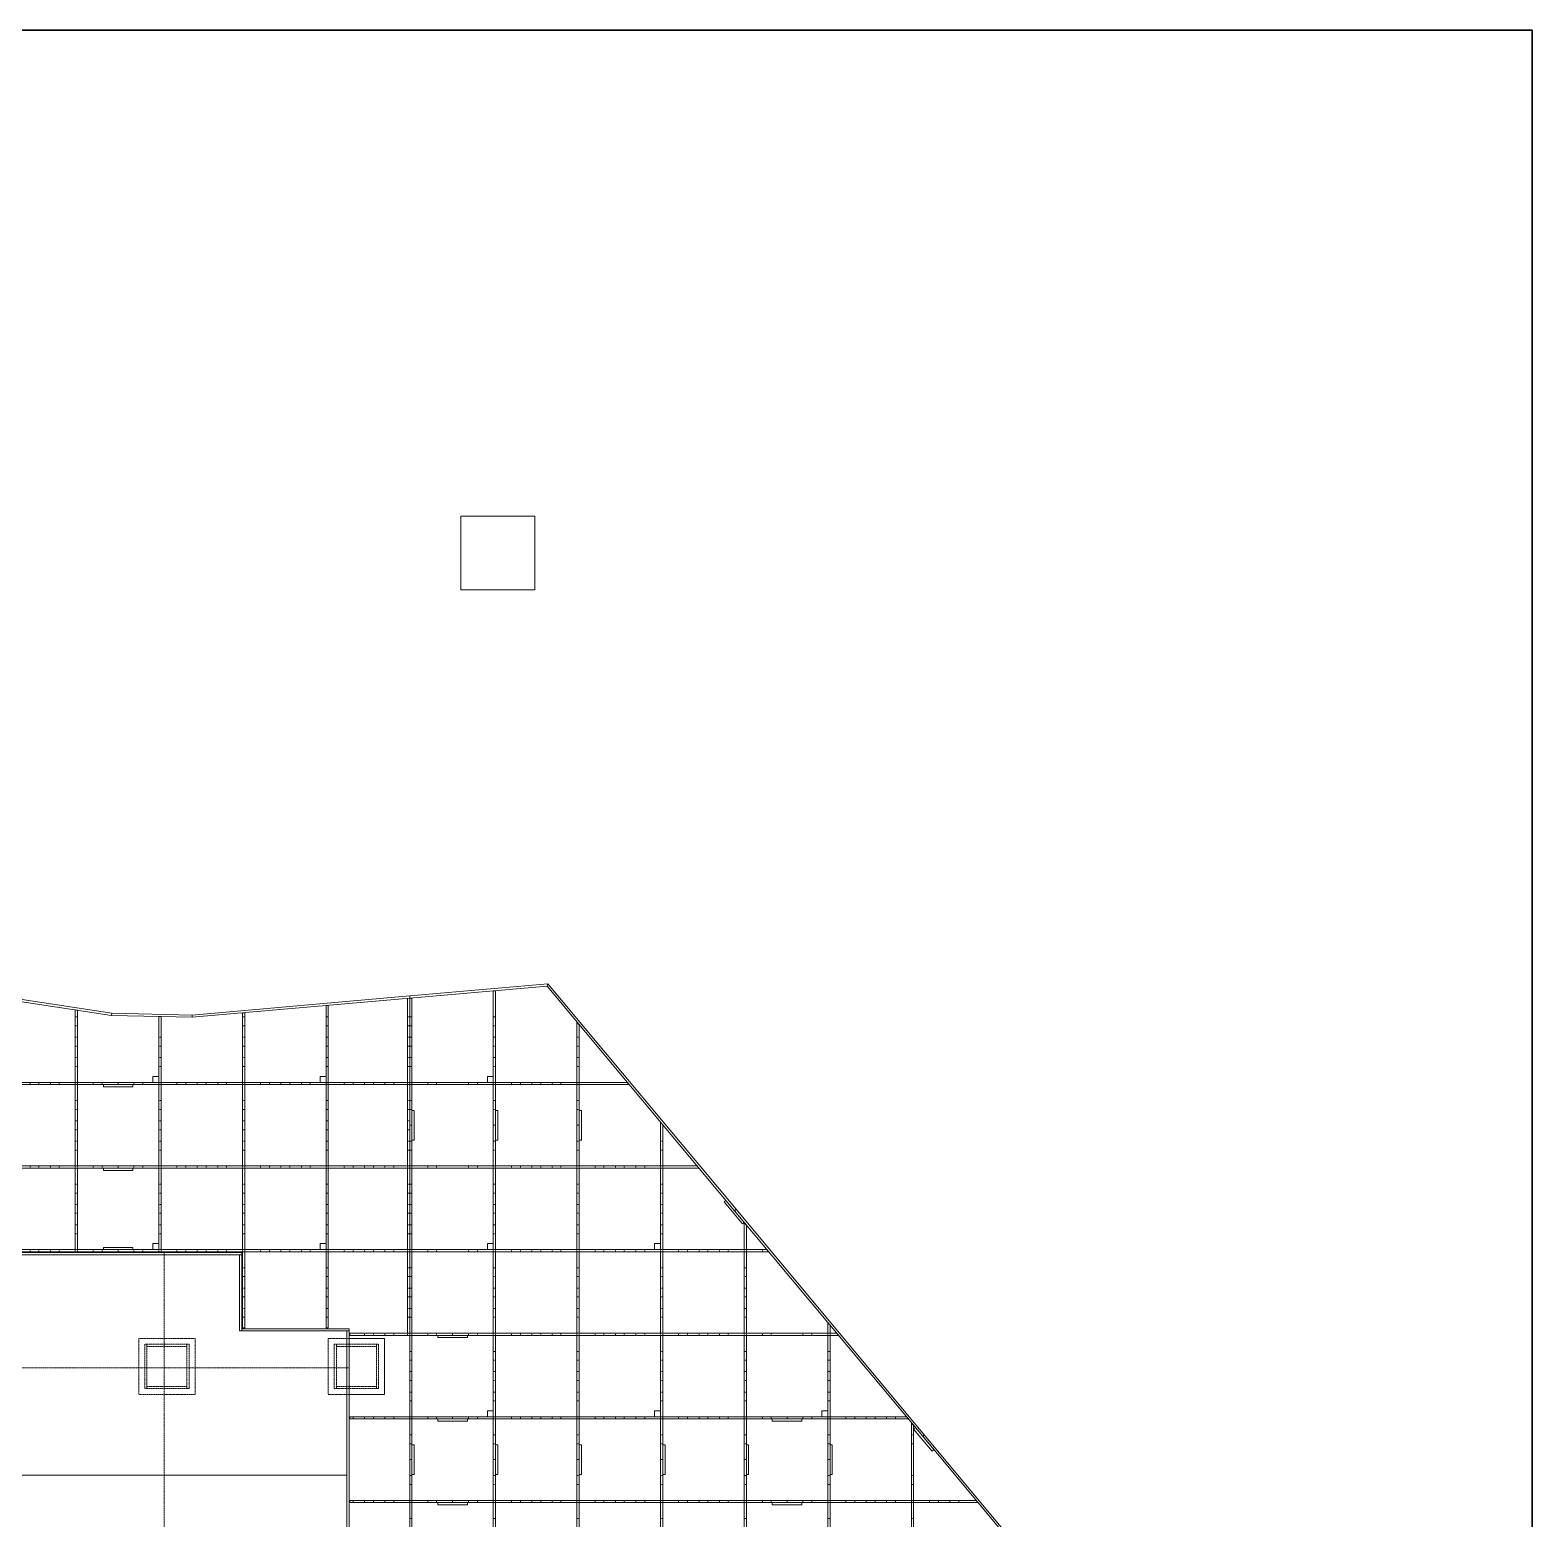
# Model space of a CAD drawing. Header units: millimetres. Extents: x -20225 to 19535, y -17853 to 10707.
# Drawn here: x 9387 to 19535, y 644 to 10707 of the extents above; entities that cross this region are included whole.
import ezdxf

# ---------------------------------------------------------------- set-up
doc = ezdxf.new("R2010")
doc.units = ezdxf.units.MM
doc.linetypes.add('HIDDEN', pattern=[1.905, 1.27, -0.635])

msp = doc.modelspace()

# ---------------------------------------------------------------- linework, layer by layer
at = {"linetype": 'Continuous', "lineweight": 30}
for p, q in [((-20225, 10707), (19535, 10707)), ((19535, 10707), (19535, -17853))]:
    msp.add_line(p, q, dxfattribs=at)
at = {"linetype": 'Continuous', "lineweight": 15}
for p, q in [((12798, 7421), (12298, 7421)), ((12298, 7421), (12298, 6924)), ((12798, 6924), (12798, 7421)), ((12298, 6924), (12798, 6924)), ((9938, 4047), (7577, 4407)), ((9940, 4062), (7586, 4421)), ((11952, 4179), (10482, 4050)), ((11952, 4164), (10482, 4035)), ((11952, 4164), (11937, 4162)), ((11937, 4162), (11937, 3595)), ((12886, 4261), (11952, 4179)), ((12880, 4245), (11952, 4164)), ((11952, 4164), (11952, 4179)), ((11967, 4165), (11952, 4164)), ((11952, 4164), (11952, 3595)), ((11967, 3595), (11967, 4165)), ((12532, 4214), (12517, 4213)), ((12517, 4213), (12517, 3595)), ((12532, 3595), (12532, 4214)), ((12886, 4261), (12880, 4245)), ((14146, 2727), (12880, 4245)), ((14158, 2737), (12886, 4261)), ((9707, 4082), (9692, 4085)), ((9692, 4085), (9692, 3595)), ((9707, 3595), (9707, 4082)), ((9940, 4062), (9938, 4047)), ((10482, 4050), (9940, 4062)), ((10837, 4066), (10822, 4064)), ((10822, 4064), (10822, 3595)), ((10837, 3595), (10837, 4066)), ((11402, 4115), (11387, 4114)), ((11387, 4114), (11387, 3595)), ((11402, 3595), (11402, 4115)), ((10482, 4035), (9938, 4047)), ((10272, 4039), (10257, 4040)), ((10257, 4040), (10257, 3595)), ((10272, 3595), (10272, 4039)), ((10482, 4035), (10482, 4050)), ((13097, 3984), (13082, 4002)), ((13082, 4002), (13082, 3595)), ((13097, 3595), (13097, 3984)), ((9982, 3595), (7722, 3595)), ((7722, 3580), (9982, 3580)), ((9692, 3595), (9707, 3595)), ((9692, 3580), (9692, 3030)), ((9707, 3580), (9692, 3580)), ((9707, 3030), (9707, 3580)), ((9882, 3580), (9882, 3565)), ((10082, 3580), (9882, 3580)), ((9882, 3565), (10082, 3565)), ((9982, 3595), (9982, 3580)), ((11952, 3595), (9982, 3595)), ((9982, 3580), (11952, 3580)), ((10082, 3565), (10082, 3580)), ((10257, 3635), (10217, 3635)), ((10217, 3635), (10217, 3595)), ((10217, 3595), (10257, 3595)), ((10257, 3595), (10257, 3635)), ((10257, 3595), (10272, 3595)), ((10272, 3580), (10257, 3580)), ((10257, 3580), (10257, 3030)), ((10272, 3030), (10272, 3580)), ((10837, 3595), (10822, 3595)), ((10822, 3580), (10837, 3580)), ((10822, 3580), (10822, 3030)), ((10837, 3030), (10837, 3580)), ((11387, 3635), (11347, 3635)), ((11347, 3635), (11347, 3595)), ((11347, 3595), (11387, 3595)), ((11387, 3595), (11387, 3635)), ((11402, 3595), (11387, 3595)), ((11387, 3580), (11387, 3030)), ((11387, 3580), (11402, 3580)), ((11402, 3030), (11402, 3580)), ((11952, 3595), (11937, 3595)), ((11937, 3580), (11937, 3030)), ((11937, 3580), (11952, 3580)), ((11967, 3595), (11952, 3595)), ((13422, 3595), (11952, 3595)), ((11952, 3580), (11952, 3595)), ((11952, 3580), (11952, 3305)), ((11952, 3580), (11967, 3580)), ((11952, 3580), (13435, 3580)), ((11952, 3030), (11952, 3580)), ((11967, 3305), (11967, 3580)), ((12477, 3635), (12477, 3595)), ((12517, 3635), (12477, 3635)), ((12477, 3595), (12517, 3595)), ((12517, 3595), (12517, 3635)), ((12517, 3595), (12532, 3595)), ((12517, 3580), (12517, 3305)), ((12532, 3580), (12517, 3580)), ((12532, 3305), (12532, 3580)), ((13097, 3595), (13082, 3595)), ((13082, 3580), (13097, 3580)), ((13082, 3580), (13082, 3305)), ((13097, 3305), (13097, 3580)), ((13435, 3580), (13422, 3595)), ((11967, 3405), (11982, 3405)), ((11967, 3205), (11967, 3405)), ((11982, 3405), (11982, 3205)), ((12532, 3205), (12532, 3405)), ((12532, 3405), (12547, 3405)), ((12547, 3405), (12547, 3205)), ((13097, 3205), (13097, 3405)), ((13097, 3405), (13112, 3405)), ((13112, 3405), (13112, 3205)), ((11967, 3305), (11952, 3305)), ((11952, 3305), (11952, 3030)), ((11967, 3030), (11967, 3305)), ((12532, 3305), (12517, 3305)), ((12517, 3305), (12517, 3030)), ((12532, 3030), (12532, 3305)), ((13082, 3305), (13082, 3030)), ((13082, 3305), (13097, 3305)), ((13097, 3030), (13097, 3305)), ((13647, 3325), (13647, 3030)), ((13662, 3307), (13647, 3325)), ((13662, 3030), (13662, 3307)), ((11982, 3205), (11967, 3205)), ((12547, 3205), (12532, 3205)), ((13112, 3205), (13097, 3205)), ((9982, 3030), (7722, 3030)), ((7722, 3015), (9982, 3015)), ((9692, 3030), (9707, 3030)), ((9692, 3015), (9692, 2465)), ((9707, 3015), (9692, 3015)), ((9707, 2465), (9707, 3015)), ((10082, 3015), (9882, 3015)), ((9882, 3015), (9882, 3000)), ((9882, 3000), (10082, 3000)), ((9982, 3030), (9982, 3015)), ((11952, 3030), (9982, 3030)), ((9982, 3015), (11952, 3015)), ((10082, 3000), (10082, 3015)), ((10257, 3030), (10272, 3030)), ((10272, 3015), (10257, 3015)), ((10257, 3015), (10257, 2465)), ((10272, 2465), (10272, 3015)), ((10837, 3030), (10822, 3030)), ((10822, 3015), (10822, 2465)), ((10822, 3015), (10837, 3015)), ((10837, 2465), (10837, 3015)), ((11402, 3030), (11387, 3030)), ((11387, 3015), (11387, 2465)), ((11387, 3015), (11402, 3015)), ((11402, 2465), (11402, 3015)), ((11952, 3030), (11937, 3030)), ((11937, 3015), (11937, 2465)), ((11937, 3015), (11952, 3015)), ((11967, 3030), (11952, 3030)), ((13894, 3030), (11952, 3030)), ((11952, 3015), (11952, 3030)), ((11952, 3015), (11952, 2465)), ((11952, 3015), (11967, 3015)), ((11952, 3015), (13906, 3015)), ((11967, 2465), (11967, 3015)), ((12517, 3030), (12532, 3030)), ((12517, 3015), (12517, 2465)), ((12532, 3015), (12517, 3015)), ((12532, 2465), (12532, 3015)), ((13097, 3030), (13082, 3030)), ((13082, 3015), (13082, 2465)), ((13082, 3015), (13097, 3015)), ((13097, 2465), (13097, 3015)), ((13662, 3030), (13647, 3030)), ((13647, 3015), (13647, 2465)), ((13647, 3015), (13662, 3015)), ((13662, 2465), (13662, 3015)), ((13906, 3015), (13894, 3030)), ((14088, 2797), (14076, 2787)), ((14076, 2787), (14200, 2638)), ((14212, 2648), (14088, 2797)), ((14158, 2737), (14146, 2727)), ((15418, 1203), (14146, 2727)), ((15429, 1213), (14158, 2737)), ((14200, 2638), (14212, 2648)), ((14212, 2648), (14212, 2465)), ((14227, 2630), (14212, 2648)), ((14227, 2465), (14227, 2630)), ((9982, 2465), (7782, 2465)), ((7782, 2450), (9982, 2450)), ((10817, 2445), (9289, 2445)), ((9707, 2465), (9692, 2465)), ((10082, 2480), (9882, 2480)), ((9882, 2480), (9882, 2465)), ((9882, 2465), (10082, 2465)), ((9982, 2465), (9982, 2450)), ((11952, 2465), (9982, 2465)), ((9982, 2450), (11952, 2450)), ((10082, 2465), (10082, 2480)), ((10217, 2505), (10217, 2465)), ((10257, 2505), (10217, 2505)), ((10217, 2465), (10257, 2465)), ((10257, 2465), (10257, 2505)), ((10272, 2465), (10257, 2465)), ((10817, 2430), (10817, 2445)), ((10837, 2465), (10822, 2465)), ((10822, 2450), (10837, 2450)), ((10822, 2450), (10822, 1935)), ((10837, 1935), (10837, 2450)), ((11387, 2505), (11347, 2505)), ((11347, 2505), (11347, 2465)), ((11347, 2465), (11387, 2465)), ((11387, 2465), (11387, 2505)), ((11402, 2465), (11387, 2465)), ((11387, 2450), (11402, 2450)), ((11387, 2450), (11387, 1935)), ((11402, 1935), (11402, 2450)), ((11952, 2465), (11937, 2465)), ((11937, 2450), (11952, 2450)), ((11937, 2450), (11937, 1900)), ((11967, 2465), (11952, 2465)), ((14365, 2465), (11952, 2465)), ((11952, 2450), (11952, 2465)), ((11952, 2450), (11967, 2450)), ((11952, 2450), (11952, 1900)), ((11952, 2450), (14377, 2450)), ((11967, 1900), (11967, 2450)), ((12477, 2505), (12477, 2465)), ((12517, 2505), (12477, 2505)), ((12477, 2465), (12517, 2465)), ((12517, 2465), (12517, 2505)), ((12517, 2465), (12532, 2465)), ((12532, 2450), (12517, 2450)), ((12517, 2450), (12517, 1900)), ((12532, 1900), (12532, 2450)), ((13097, 2465), (13082, 2465)), ((13082, 2450), (13082, 1900)), ((13082, 2450), (13097, 2450)), ((13097, 1900), (13097, 2450)), ((13607, 2505), (13607, 2465)), ((13647, 2505), (13607, 2505)), ((13607, 2465), (13647, 2465)), ((13647, 2465), (13647, 2505)), ((13662, 2465), (13647, 2465)), ((13647, 2450), (13647, 1900)), ((13647, 2450), (13662, 2450)), ((13662, 1900), (13662, 2450)), ((14227, 2465), (14212, 2465)), ((14212, 2450), (14212, 1900)), ((14212, 2450), (14227, 2450)), ((14227, 1900), (14227, 2450)), ((14377, 2450), (14365, 2465)), ((9289, 2430), (10817, 2430)), ((10817, 2430), (10802, 2430)), ((10802, 2430), (10802, 1915)), ((10817, 1915), (10817, 2430)), ((11542, 1930), (10817, 1930)), ((10817, 1930), (10817, 1915)), ((10822, 1935), (10837, 1935)), ((11387, 1935), (11402, 1935)), ((11542, 1915), (11542, 1930)), ((14777, 1971), (14777, 1900)), ((14792, 1953), (14777, 1971)), ((14792, 1900), (14792, 1953)), ((10802, 1915), (10817, 1915)), ((10817, 1915), (11542, 1915)), ((11542, 1915), (11527, 1915)), ((11527, 1915), (11527, 130)), ((11542, 130), (11542, 1915)), ((11542, 1865), (11782, 1865)), ((11547, 1885), (11547, 1900)), ((12242, 1900), (11547, 1900)), ((11547, 1885), (12242, 1885)), ((11782, 1865), (11782, 1485)), ((11952, 1900), (11937, 1900)), ((11967, 1900), (11952, 1900)), ((11952, 1885), (11952, 1335)), ((11952, 1885), (11967, 1885)), ((11967, 1335), (11967, 1885)), ((12142, 1885), (12142, 1870)), ((12342, 1885), (12142, 1885)), ((12142, 1870), (12342, 1870)), ((12242, 1900), (12242, 1885)), ((14836, 1900), (12242, 1900)), ((12242, 1885), (14849, 1885)), ((12342, 1870), (12342, 1885)), ((12517, 1900), (12532, 1900)), ((12517, 1885), (12517, 1335)), ((12532, 1885), (12517, 1885)), ((12532, 1335), (12532, 1885)), ((13097, 1900), (13082, 1900)), ((13082, 1885), (13082, 1335)), ((13082, 1885), (13097, 1885)), ((13097, 1335), (13097, 1885)), ((13662, 1900), (13647, 1900)), ((13647, 1885), (13647, 1335)), ((13647, 1885), (13662, 1885)), ((13662, 1335), (13662, 1885)), ((14227, 1900), (14212, 1900)), ((14212, 1885), (14212, 1335)), ((14212, 1885), (14227, 1885)), ((14227, 1335), (14227, 1885)), ((14792, 1900), (14777, 1900)), ((14777, 1885), (14777, 1335)), ((14777, 1885), (14792, 1885)), ((14792, 1335), (14792, 1885)), ((14849, 1885), (14836, 1900)), ((11782, 1485), (11542, 1485)), ((11547, 1320), (11547, 1335)), ((12242, 1335), (11547, 1335)), ((11547, 1320), (12242, 1320)), ((11967, 1335), (11952, 1335)), ((11952, 1320), (11952, 1045)), ((11952, 1320), (11967, 1320)), ((11967, 1045), (11967, 1320)), ((12142, 1320), (12142, 1305)), ((12342, 1320), (12142, 1320)), ((12242, 1335), (12242, 1320)), ((14502, 1335), (12242, 1335)), ((12242, 1320), (14502, 1320)), ((12342, 1305), (12342, 1320)), ((12477, 1375), (12477, 1335)), ((12517, 1375), (12477, 1375)), ((12477, 1335), (12517, 1335)), ((12517, 1335), (12517, 1375)), ((12517, 1335), (12532, 1335)), ((12532, 1320), (12517, 1320)), ((12517, 1320), (12517, 1045)), ((12532, 1045), (12532, 1320)), ((13097, 1335), (13082, 1335)), ((13082, 1320), (13082, 1045)), ((13082, 1320), (13097, 1320)), ((13097, 1045), (13097, 1320)), ((13647, 1375), (13607, 1375)), ((13607, 1375), (13607, 1335)), ((13607, 1335), (13647, 1335)), ((13647, 1335), (13647, 1375)), ((13662, 1335), (13647, 1335)), ((13647, 1320), (13647, 1045)), ((13647, 1320), (13662, 1320)), ((13662, 1045), (13662, 1320)), ((14227, 1335), (14212, 1335)), ((14212, 1320), (14212, 1045)), ((14212, 1320), (14227, 1320)), ((14227, 1045), (14227, 1320)), ((14402, 1320), (14402, 1305)), ((14602, 1320), (14402, 1320)), ((14502, 1335), (14502, 1320)), ((15308, 1335), (14502, 1335)), ((14502, 1320), (15320, 1320)), ((14602, 1305), (14602, 1320)), ((14777, 1375), (14737, 1375)), ((14737, 1375), (14737, 1335)), ((14737, 1335), (14777, 1335)), ((14777, 1335), (14777, 1375)), ((14792, 1335), (14777, 1335)), ((14777, 1320), (14777, 1045)), ((14777, 1320), (14792, 1320)), ((14792, 1045), (14792, 1320)), ((15320, 1320), (15308, 1335)), ((12142, 1305), (12342, 1305)), ((14402, 1305), (14602, 1305)), ((15342, 1293), (15342, 770)), ((15357, 1276), (15342, 1293)), ((15357, 770), (15357, 1276)), ((15369, 1262), (15357, 1252)), ((15357, 1252), (15481, 1103)), ((15493, 1113), (15369, 1262)), ((11967, 1145), (11982, 1145)), ((11967, 945), (11967, 1145)), ((11982, 1145), (11982, 945)), ((12532, 1145), (12547, 1145)), ((12532, 945), (12532, 1145)), ((12547, 1145), (12547, 945)), ((13097, 945), (13097, 1145)), ((13097, 1145), (13112, 1145)), ((13112, 1145), (13112, 945)), ((13662, 945), (13662, 1145)), ((13662, 1145), (13677, 1145)), ((13677, 1145), (13677, 945)), ((14227, 945), (14227, 1145)), ((14227, 1145), (14242, 1145)), ((14242, 1145), (14242, 945)), ((14792, 945), (14792, 1145)), ((14792, 1145), (14807, 1145)), ((14807, 1145), (14807, 945)), ((15429, 1213), (15418, 1203)), ((16686, -317), (15418, 1203)), ((16701, -311), (15429, 1213)), ((11967, 1045), (11952, 1045)), ((11952, 1045), (11952, 770)), ((11967, 770), (11967, 1045)), ((12532, 1045), (12517, 1045)), ((12517, 1045), (12517, 770)), ((12532, 770), (12532, 1045)), ((13082, 1045), (13097, 1045)), ((13082, 1045), (13082, 770)), ((13097, 770), (13097, 1045)), ((13647, 1045), (13662, 1045)), ((13647, 1045), (13647, 770)), ((13662, 770), (13662, 1045)), ((14212, 1045), (14227, 1045)), ((14212, 1045), (14212, 770)), ((14227, 770), (14227, 1045)), ((14777, 1045), (14792, 1045)), ((14777, 1045), (14777, 770)), ((14792, 770), (14792, 1045)), ((15481, 1103), (15493, 1113)), ((8802, 940), (11527, 940)), ((11982, 945), (11967, 945)), ((12547, 945), (12532, 945)), ((13112, 945), (13097, 945)), ((13677, 945), (13662, 945)), ((14242, 945), (14227, 945)), ((14807, 945), (14792, 945)), ((12242, 770), (11547, 770)), ((11547, 755), (11547, 770)), ((11547, 755), (12242, 755)), ((11967, 770), (11952, 770)), ((11952, 755), (11967, 755)), ((11952, 755), (11952, 205)), ((11967, 205), (11967, 755)), ((12342, 755), (12142, 755)), ((12142, 755), (12142, 740)), ((12142, 740), (12342, 740)), ((12242, 770), (12242, 755)), ((14502, 770), (12242, 770)), ((12242, 755), (14502, 755)), ((12342, 740), (12342, 755)), ((12517, 770), (12532, 770)), ((12532, 755), (12517, 755)), ((12517, 755), (12517, 205)), ((12532, 205), (12532, 755)), ((13097, 770), (13082, 770)), ((13082, 755), (13082, 205)), ((13082, 755), (13097, 755)), ((13097, 205), (13097, 755)), ((13662, 770), (13647, 770)), ((13647, 755), (13647, 205)), ((13647, 755), (13662, 755)), ((13662, 205), (13662, 755)), ((14227, 770), (14212, 770)), ((14212, 755), (14212, 205)), ((14212, 755), (14227, 755)), ((14227, 205), (14227, 755)), ((14602, 755), (14402, 755)), ((14402, 755), (14402, 740)), ((14402, 740), (14602, 740)), ((14502, 770), (14502, 755)), ((15779, 770), (14502, 770)), ((14502, 755), (15791, 755)), ((14602, 740), (14602, 755)), ((14792, 770), (14777, 770)), ((14777, 755), (14792, 755)), ((14777, 755), (14777, 205)), ((14792, 205), (14792, 755)), ((15357, 770), (15342, 770)), ((15342, 755), (15357, 755)), ((15342, 755), (15342, 205)), ((15357, 205), (15357, 755)), ((15791, 755), (15779, 770))]:
    msp.add_line(p, q, dxfattribs=at)
at = {"linetype": 'HIDDEN', "lineweight": 0}
for p, q in [((9707, 4037), (9692, 4037)), ((9692, 3977), (9707, 3977)), ((10837, 4037), (10822, 4037)), ((10822, 3977), (10837, 3977)), ((11402, 4037), (11387, 4037)), ((11387, 3977), (11402, 3977)), ((11952, 4037), (11937, 4037)), ((11937, 3977), (11952, 3977)), ((11967, 4037), (11952, 4037)), ((11952, 3977), (11967, 3977)), ((12532, 4037), (12517, 4037)), ((12517, 3977), (12532, 3977)), ((9707, 3900), (9692, 3900)), ((10272, 3900), (10257, 3900)), ((10837, 3900), (10822, 3900)), ((11402, 3900), (11387, 3900)), ((11952, 3900), (11937, 3900)), ((11967, 3900), (11952, 3900)), ((12532, 3900), (12517, 3900)), ((13097, 3900), (13082, 3900)), ((9692, 3840), (9707, 3840)), ((9707, 3762), (9692, 3762)), ((10257, 3840), (10272, 3840)), ((10272, 3762), (10257, 3762)), ((10822, 3840), (10837, 3840)), ((10837, 3762), (10822, 3762)), ((11387, 3840), (11402, 3840)), ((11402, 3762), (11387, 3762)), ((11937, 3840), (11952, 3840)), ((11952, 3762), (11937, 3762)), ((11952, 3840), (11967, 3840)), ((11967, 3762), (11952, 3762)), ((12517, 3840), (12532, 3840)), ((12532, 3762), (12517, 3762)), ((13082, 3840), (13097, 3840)), ((13097, 3762), (13082, 3762)), ((9692, 3702), (9707, 3702)), ((10257, 3702), (10272, 3702)), ((10822, 3702), (10837, 3702)), ((11387, 3702), (11402, 3702)), ((11937, 3702), (11952, 3702)), ((11952, 3702), (11967, 3702)), ((12517, 3702), (12532, 3702)), ((13082, 3702), (13097, 3702)), ((9387, 3595), (9387, 3580)), ((9447, 3580), (9447, 3595)), ((9524, 3595), (9524, 3580)), ((9584, 3580), (9584, 3595)), ((9692, 3580), (9692, 3595)), ((9707, 3595), (9707, 3580)), ((9814, 3595), (9814, 3580)), ((9874, 3580), (9874, 3595)), ((10089, 3595), (10089, 3580)), ((10149, 3580), (10149, 3595)), ((10257, 3580), (10257, 3595)), ((10272, 3595), (10272, 3580)), ((10379, 3595), (10379, 3580)), ((10439, 3580), (10439, 3595)), ((10517, 3595), (10517, 3580)), ((10577, 3580), (10577, 3595)), ((10655, 3595), (10655, 3580)), ((10714, 3580), (10714, 3595)), ((10822, 3580), (10822, 3595)), ((10837, 3595), (10837, 3580)), ((10944, 3595), (10944, 3580)), ((11004, 3580), (11004, 3595)), ((11082, 3595), (11082, 3580)), ((11142, 3580), (11142, 3595)), ((11220, 3595), (11220, 3580)), ((11280, 3580), (11280, 3595)), ((11387, 3580), (11387, 3595)), ((11402, 3595), (11402, 3580)), ((11510, 3595), (11510, 3580)), ((11569, 3580), (11569, 3595)), ((11647, 3595), (11647, 3580)), ((11707, 3580), (11707, 3595)), ((11785, 3595), (11785, 3580)), ((11844, 3580), (11844, 3595)), ((11937, 3595), (11937, 3580)), ((11967, 3595), (11967, 3580)), ((12075, 3595), (12075, 3580)), ((12134, 3580), (12134, 3595)), ((12349, 3595), (12349, 3580)), ((12410, 3580), (12410, 3595)), ((12517, 3580), (12517, 3595)), ((12532, 3595), (12532, 3580)), ((12639, 3595), (12639, 3580)), ((12700, 3580), (12700, 3595)), ((12777, 3595), (12777, 3580)), ((12837, 3580), (12837, 3595)), ((12915, 3595), (12915, 3580)), ((12974, 3580), (12974, 3595)), ((13082, 3580), (13082, 3595)), ((13097, 3595), (13097, 3580)), ((9707, 3472), (9692, 3472)), ((10272, 3472), (10257, 3472)), ((10837, 3472), (10822, 3472)), ((11402, 3472), (11387, 3472)), ((11952, 3472), (11937, 3472)), ((11967, 3472), (11952, 3472)), ((12532, 3472), (12517, 3472)), ((13097, 3472), (13082, 3472)), ((9692, 3412), (9707, 3412)), ((10257, 3412), (10272, 3412)), ((10822, 3412), (10837, 3412)), ((11387, 3412), (11402, 3412)), ((11937, 3412), (11952, 3412)), ((11952, 3412), (11967, 3412)), ((12517, 3412), (12532, 3412)), ((13082, 3412), (13097, 3412)), ((9707, 3335), (9692, 3335)), ((9692, 3275), (9707, 3275)), ((10272, 3335), (10257, 3335)), ((10257, 3275), (10272, 3275)), ((10837, 3335), (10822, 3335)), ((10822, 3275), (10837, 3275)), ((11402, 3335), (11387, 3335)), ((11387, 3275), (11402, 3275)), ((11952, 3335), (11937, 3335)), ((11937, 3275), (11952, 3275)), ((9707, 3197), (9692, 3197)), ((10272, 3197), (10257, 3197)), ((10837, 3197), (10822, 3197)), ((11402, 3197), (11387, 3197)), ((11952, 3197), (11937, 3197)), ((11967, 3197), (11952, 3197)), ((12532, 3197), (12517, 3197)), ((13097, 3197), (13082, 3197)), ((13662, 3197), (13647, 3197)), ((9692, 3137), (9707, 3137)), ((10257, 3137), (10272, 3137)), ((10822, 3137), (10837, 3137)), ((11387, 3137), (11402, 3137)), ((11937, 3137), (11952, 3137)), ((11952, 3137), (11967, 3137)), ((12517, 3137), (12532, 3137)), ((13082, 3137), (13097, 3137)), ((13647, 3137), (13662, 3137)), ((9387, 3030), (9387, 3015)), ((9447, 3015), (9447, 3030)), ((9524, 3030), (9524, 3015)), ((9584, 3015), (9584, 3030)), ((9692, 3015), (9692, 3030)), ((9707, 3030), (9707, 3015)), ((9814, 3030), (9814, 3015)), ((9874, 3015), (9874, 3030)), ((10089, 3030), (10089, 3015)), ((10149, 3015), (10149, 3030)), ((10257, 3015), (10257, 3030)), ((10272, 3030), (10272, 3015)), ((10379, 3030), (10379, 3015)), ((10439, 3015), (10439, 3030)), ((10517, 3030), (10517, 3015)), ((10577, 3015), (10577, 3030)), ((10655, 3030), (10655, 3015)), ((10714, 3015), (10714, 3030)), ((10822, 3015), (10822, 3030)), ((10837, 3030), (10837, 3015)), ((10944, 3030), (10944, 3015)), ((11004, 3015), (11004, 3030)), ((11082, 3030), (11082, 3015)), ((11142, 3015), (11142, 3030)), ((11220, 3030), (11220, 3015)), ((11280, 3015), (11280, 3030)), ((11387, 3015), (11387, 3030)), ((11402, 3030), (11402, 3015)), ((11510, 3030), (11510, 3015)), ((11569, 3015), (11569, 3030)), ((11647, 3030), (11647, 3015)), ((11707, 3015), (11707, 3030)), ((11785, 3030), (11785, 3015)), ((11844, 3015), (11844, 3030)), ((11937, 3030), (11937, 3015)), ((11967, 3030), (11967, 3015)), ((12075, 3030), (12075, 3015)), ((12134, 3015), (12134, 3030)), ((12349, 3030), (12349, 3015)), ((12410, 3015), (12410, 3030)), ((12517, 3015), (12517, 3030)), ((12532, 3030), (12532, 3015)), ((12639, 3030), (12639, 3015)), ((12700, 3015), (12700, 3030)), ((12777, 3030), (12777, 3015)), ((12837, 3015), (12837, 3030)), ((12915, 3030), (12915, 3015)), ((12974, 3015), (12974, 3030)), ((13082, 3015), (13082, 3030)), ((13097, 3030), (13097, 3015)), ((13205, 3030), (13205, 3015)), ((13264, 3015), (13264, 3030)), ((13342, 3030), (13342, 3015)), ((13402, 3015), (13402, 3030)), ((13479, 3030), (13479, 3015)), ((13540, 3015), (13540, 3030)), ((13647, 3015), (13647, 3030)), ((13662, 3030), (13662, 3015)), ((9707, 2907), (9692, 2907)), ((9692, 2847), (9707, 2847)), ((10272, 2907), (10257, 2907)), ((10257, 2847), (10272, 2847)), ((10837, 2907), (10822, 2907)), ((10822, 2847), (10837, 2847)), ((11402, 2907), (11387, 2907)), ((11387, 2847), (11402, 2847)), ((11952, 2907), (11937, 2907)), ((11937, 2847), (11952, 2847)), ((11967, 2907), (11952, 2907)), ((11952, 2847), (11967, 2847)), ((12532, 2907), (12517, 2907)), ((12517, 2847), (12532, 2847)), ((13097, 2907), (13082, 2907)), ((13082, 2847), (13097, 2847)), ((13662, 2907), (13647, 2907)), ((13647, 2847), (13662, 2847)), ((9707, 2770), (9692, 2770)), ((10272, 2770), (10257, 2770)), ((10837, 2770), (10822, 2770)), ((11402, 2770), (11387, 2770)), ((11952, 2770), (11937, 2770)), ((11967, 2770), (11952, 2770)), ((12532, 2770), (12517, 2770)), ((13097, 2770), (13082, 2770)), ((13662, 2770), (13647, 2770)), ((9692, 2710), (9707, 2710)), ((10257, 2710), (10272, 2710)), ((10822, 2710), (10837, 2710)), ((11387, 2710), (11402, 2710)), ((11937, 2710), (11952, 2710)), ((11952, 2710), (11967, 2710)), ((12517, 2710), (12532, 2710)), ((13082, 2710), (13097, 2710)), ((13647, 2710), (13662, 2710)), ((9707, 2632), (9692, 2632)), ((9692, 2572), (9707, 2572)), ((10272, 2632), (10257, 2632)), ((10257, 2572), (10272, 2572)), ((10837, 2632), (10822, 2632)), ((10822, 2572), (10837, 2572)), ((11402, 2632), (11387, 2632)), ((11387, 2572), (11402, 2572)), ((11952, 2632), (11937, 2632)), ((11937, 2572), (11952, 2572)), ((11967, 2632), (11952, 2632)), ((11952, 2572), (11967, 2572)), ((12532, 2632), (12517, 2632)), ((12517, 2572), (12532, 2572)), ((13097, 2632), (13082, 2632)), ((13082, 2572), (13097, 2572)), ((13662, 2632), (13647, 2632)), ((13647, 2572), (13662, 2572)), ((9387, 2465), (9387, 2450)), ((9447, 2450), (9447, 2465)), ((9524, 2465), (9524, 2450)), ((9584, 2450), (9584, 2465)), ((9692, 2450), (9692, 2465)), ((9707, 2465), (9707, 2450)), ((9814, 2465), (9814, 2450)), ((9874, 2450), (9874, 2465)), ((10089, 2465), (10089, 2450)), ((10149, 2450), (10149, 2465)), ((10257, 2450), (10257, 2465)), ((10272, 2465), (10272, 2450)), ((10292, 2445), (10292, 1665)), ((10379, 2465), (10379, 2450)), ((10439, 2450), (10439, 2465)), ((10517, 2465), (10517, 2450)), ((10577, 2450), (10577, 2465)), ((10655, 2465), (10655, 2450)), ((10714, 2450), (10714, 2465)), ((10822, 2450), (10822, 2465)), ((10837, 2465), (10837, 2450)), ((10944, 2465), (10944, 2450)), ((11004, 2450), (11004, 2465)), ((11082, 2465), (11082, 2450)), ((11142, 2450), (11142, 2465)), ((11220, 2465), (11220, 2450)), ((11280, 2450), (11280, 2465)), ((11387, 2450), (11387, 2465)), ((11402, 2465), (11402, 2450)), ((11510, 2465), (11510, 2450)), ((11569, 2450), (11569, 2465)), ((11647, 2465), (11647, 2450)), ((11707, 2450), (11707, 2465)), ((11785, 2465), (11785, 2450)), ((11844, 2450), (11844, 2465)), ((11937, 2465), (11937, 2450)), ((11967, 2465), (11967, 2450)), ((12075, 2465), (12075, 2450)), ((12134, 2450), (12134, 2465)), ((12349, 2465), (12349, 2450)), ((12410, 2450), (12410, 2465)), ((12517, 2450), (12517, 2465)), ((12532, 2465), (12532, 2450)), ((12639, 2465), (12639, 2450)), ((12700, 2450), (12700, 2465)), ((12777, 2465), (12777, 2450)), ((12837, 2450), (12837, 2465)), ((12915, 2465), (12915, 2450)), ((12974, 2450), (12974, 2465)), ((13082, 2450), (13082, 2465)), ((13097, 2465), (13097, 2450)), ((13205, 2465), (13205, 2450)), ((13264, 2450), (13264, 2465)), ((13342, 2465), (13342, 2450)), ((13402, 2450), (13402, 2465)), ((13479, 2465), (13479, 2450)), ((13540, 2450), (13540, 2465)), ((13647, 2450), (13647, 2465)), ((13662, 2465), (13662, 2450)), ((13769, 2465), (13769, 2450)), ((13830, 2450), (13830, 2465)), ((13907, 2465), (13907, 2450)), ((13967, 2450), (13967, 2465)), ((14045, 2465), (14045, 2450)), ((14104, 2450), (14104, 2465)), ((14212, 2450), (14212, 2465)), ((14227, 2465), (14227, 2450)), ((14335, 2465), (14335, 2450)), ((10837, 2342), (10822, 2342)), ((11402, 2342), (11387, 2342)), ((11952, 2342), (11937, 2342)), ((11967, 2342), (11952, 2342)), ((12532, 2342), (12517, 2342)), ((13097, 2342), (13082, 2342)), ((13662, 2342), (13647, 2342)), ((14227, 2342), (14212, 2342)), ((10822, 2282), (10837, 2282)), ((11387, 2282), (11402, 2282)), ((11937, 2282), (11952, 2282)), ((11952, 2282), (11967, 2282)), ((12517, 2282), (12532, 2282)), ((13082, 2282), (13097, 2282)), ((13647, 2282), (13662, 2282)), ((14212, 2282), (14227, 2282)), ((10837, 2205), (10822, 2205)), ((10822, 2145), (10837, 2145)), ((11402, 2205), (11387, 2205)), ((11387, 2145), (11402, 2145)), ((11952, 2205), (11937, 2205)), ((11937, 2145), (11952, 2145)), ((11967, 2205), (11952, 2205)), ((11952, 2145), (11967, 2145)), ((12532, 2205), (12517, 2205)), ((12517, 2145), (12532, 2145)), ((13097, 2205), (13082, 2205)), ((13082, 2145), (13097, 2145)), ((13662, 2205), (13647, 2205)), ((13647, 2145), (13662, 2145)), ((14227, 2205), (14212, 2205)), ((14212, 2145), (14227, 2145)), ((10837, 2067), (10822, 2067)), ((11402, 2067), (11387, 2067)), ((11952, 2067), (11937, 2067)), ((11967, 2067), (11952, 2067)), ((12532, 2067), (12517, 2067)), ((13097, 2067), (13082, 2067)), ((13662, 2067), (13647, 2067)), ((14227, 2067), (14212, 2067)), ((10822, 2007), (10837, 2007)), ((11387, 2007), (11402, 2007)), ((11937, 2007), (11952, 2007)), ((11952, 2007), (11967, 2007)), ((12517, 2007), (12532, 2007)), ((13082, 2007), (13097, 2007)), ((13647, 2007), (13662, 2007)), ((14212, 2007), (14227, 2007)), ((10122, 1485), (10122, 1865)), ((10122, 1865), (10502, 1865)), ((10502, 1865), (10502, 1485)), ((11402, 1485), (11402, 1865)), ((11402, 1865), (11542, 1865)), ((11647, 1900), (11647, 1885)), ((11707, 1885), (11707, 1900)), ((11785, 1900), (11785, 1885)), ((11844, 1885), (11844, 1900)), ((11937, 1900), (11937, 1885)), ((11952, 1885), (11952, 1900)), ((11967, 1900), (11967, 1885)), ((12075, 1900), (12075, 1885)), ((12134, 1885), (12134, 1900)), ((12349, 1900), (12349, 1885)), ((12410, 1885), (12410, 1900)), ((12517, 1885), (12517, 1900)), ((12532, 1900), (12532, 1885)), ((12639, 1900), (12639, 1885)), ((12700, 1885), (12700, 1900)), ((12777, 1900), (12777, 1885)), ((12837, 1885), (12837, 1900)), ((12915, 1900), (12915, 1885)), ((12974, 1885), (12974, 1900)), ((13082, 1885), (13082, 1900)), ((13097, 1900), (13097, 1885)), ((13205, 1900), (13205, 1885)), ((13264, 1885), (13264, 1900)), ((13342, 1900), (13342, 1885)), ((13402, 1885), (13402, 1900)), ((13479, 1900), (13479, 1885)), ((13540, 1885), (13540, 1900)), ((13647, 1885), (13647, 1900)), ((13662, 1900), (13662, 1885)), ((13769, 1900), (13769, 1885)), ((13830, 1885), (13830, 1900)), ((13907, 1900), (13907, 1885)), ((13967, 1885), (13967, 1900)), ((14045, 1900), (14045, 1885)), ((14104, 1885), (14104, 1900)), ((14212, 1885), (14212, 1900)), ((14227, 1900), (14227, 1885)), ((14335, 1900), (14335, 1885)), ((14394, 1885), (14394, 1900)), ((14609, 1900), (14609, 1885)), ((14670, 1885), (14670, 1900)), ((14777, 1885), (14777, 1900)), ((14792, 1900), (14792, 1885)), ((10162, 1825), (10177, 1825)), ((10162, 1525), (10162, 1825)), ((10177, 1825), (10177, 1525)), ((10177, 1825), (10447, 1825)), ((10177, 1810), (10177, 1825)), ((10447, 1810), (10177, 1810)), ((10447, 1825), (10447, 1810)), ((10447, 1825), (10462, 1825)), ((10447, 1525), (10447, 1825)), ((10462, 1825), (10462, 1525)), ((11442, 1825), (11457, 1825)), ((11442, 1525), (11442, 1825)), ((11457, 1825), (11457, 1525)), ((11457, 1810), (11457, 1825)), ((11457, 1825), (11727, 1825)), ((11727, 1810), (11457, 1810)), ((11727, 1825), (11727, 1810)), ((11727, 1525), (11727, 1825)), ((11727, 1825), (11742, 1825)), ((11742, 1825), (11742, 1525)), ((11967, 1777), (11952, 1777)), ((12532, 1777), (12517, 1777)), ((13097, 1777), (13082, 1777)), ((13662, 1777), (13647, 1777)), ((14227, 1777), (14212, 1777)), ((14792, 1777), (14777, 1777)), ((7312, 1665), (10292, 1665)), ((10292, 1665), (11542, 1665)), ((10292, 1665), (10292, 175)), ((11952, 1717), (11967, 1717)), ((11967, 1640), (11952, 1640)), ((12517, 1717), (12532, 1717)), ((12532, 1640), (12517, 1640)), ((13082, 1717), (13097, 1717)), ((13097, 1640), (13082, 1640)), ((13647, 1717), (13662, 1717)), ((13662, 1640), (13647, 1640)), ((14212, 1717), (14227, 1717)), ((14227, 1640), (14212, 1640)), ((14777, 1717), (14792, 1717)), ((14792, 1640), (14777, 1640)), ((10177, 1525), (10162, 1525)), ((10177, 1540), (10447, 1540)), ((10177, 1525), (10177, 1540)), ((10447, 1525), (10177, 1525)), ((10447, 1540), (10447, 1525)), ((10462, 1525), (10447, 1525)), ((11457, 1525), (11442, 1525)), ((11457, 1540), (11727, 1540)), ((11457, 1525), (11457, 1540)), ((11727, 1525), (11457, 1525)), ((11727, 1540), (11727, 1525)), ((11742, 1525), (11727, 1525)), ((11952, 1580), (11967, 1580)), ((12517, 1580), (12532, 1580)), ((13082, 1580), (13097, 1580)), ((13647, 1580), (13662, 1580)), ((14212, 1580), (14227, 1580)), ((14777, 1580), (14792, 1580)), ((10502, 1485), (10122, 1485)), ((11542, 1485), (11402, 1485)), ((11967, 1502), (11952, 1502)), ((11952, 1442), (11967, 1442)), ((12532, 1502), (12517, 1502)), ((12517, 1442), (12532, 1442)), ((13097, 1502), (13082, 1502)), ((13082, 1442), (13097, 1442)), ((13662, 1502), (13647, 1502)), ((13647, 1442), (13662, 1442)), ((14227, 1502), (14212, 1502)), ((14212, 1442), (14227, 1442)), ((14792, 1502), (14777, 1502)), ((14777, 1442), (14792, 1442)), ((11569, 1320), (11569, 1335)), ((11647, 1335), (11647, 1320)), ((11707, 1320), (11707, 1335)), ((11785, 1335), (11785, 1320)), ((11844, 1320), (11844, 1335)), ((11952, 1320), (11952, 1335)), ((11967, 1335), (11967, 1320)), ((12075, 1335), (12075, 1320)), ((12134, 1320), (12134, 1335)), ((12349, 1335), (12349, 1320)), ((12410, 1320), (12410, 1335)), ((12517, 1320), (12517, 1335)), ((12532, 1335), (12532, 1320)), ((12639, 1335), (12639, 1320)), ((12700, 1320), (12700, 1335)), ((12777, 1335), (12777, 1320)), ((12837, 1320), (12837, 1335)), ((12915, 1335), (12915, 1320)), ((12974, 1320), (12974, 1335)), ((13082, 1320), (13082, 1335)), ((13097, 1335), (13097, 1320)), ((13205, 1335), (13205, 1320)), ((13264, 1320), (13264, 1335)), ((13342, 1335), (13342, 1320)), ((13402, 1320), (13402, 1335)), ((13479, 1335), (13479, 1320)), ((13540, 1320), (13540, 1335)), ((13647, 1320), (13647, 1335)), ((13662, 1335), (13662, 1320)), ((13769, 1335), (13769, 1320)), ((13830, 1320), (13830, 1335)), ((13907, 1335), (13907, 1320)), ((13967, 1320), (13967, 1335)), ((14045, 1335), (14045, 1320)), ((14104, 1320), (14104, 1335)), ((14212, 1320), (14212, 1335)), ((14227, 1335), (14227, 1320)), ((14335, 1335), (14335, 1320)), ((14394, 1320), (14394, 1335)), ((14609, 1335), (14609, 1320)), ((14670, 1320), (14670, 1335)), ((14777, 1320), (14777, 1335)), ((14792, 1335), (14792, 1320)), ((14899, 1335), (14899, 1320)), ((14960, 1320), (14960, 1335)), ((15037, 1335), (15037, 1320)), ((15097, 1320), (15097, 1335)), ((15174, 1335), (15174, 1320)), ((15234, 1320), (15234, 1335)), ((11967, 1212), (11952, 1212)), ((11952, 1152), (11967, 1152)), ((12532, 1212), (12517, 1212)), ((12517, 1152), (12532, 1152)), ((13097, 1212), (13082, 1212)), ((13082, 1152), (13097, 1152)), ((13662, 1212), (13647, 1212)), ((13647, 1152), (13662, 1152)), ((14227, 1212), (14212, 1212)), ((14212, 1152), (14227, 1152)), ((14792, 1212), (14777, 1212)), ((14777, 1152), (14792, 1152)), ((15357, 1212), (15342, 1212)), ((15342, 1152), (15357, 1152)), ((11967, 937), (11952, 937)), ((12532, 937), (12517, 937)), ((13097, 937), (13082, 937)), ((13662, 937), (13647, 937)), ((14227, 937), (14212, 937)), ((14792, 937), (14777, 937)), ((15357, 937), (15342, 937)), ((11952, 877), (11967, 877)), ((12517, 877), (12532, 877)), ((13082, 877), (13097, 877)), ((13647, 877), (13662, 877)), ((14212, 877), (14227, 877)), ((14777, 877), (14792, 877)), ((15342, 877), (15357, 877)), ((11569, 755), (11569, 770)), ((11647, 770), (11647, 755)), ((11707, 755), (11707, 770)), ((11785, 770), (11785, 755)), ((11844, 755), (11844, 770)), ((11952, 755), (11952, 770)), ((11967, 770), (11967, 755)), ((12075, 770), (12075, 755)), ((12134, 755), (12134, 770)), ((12349, 770), (12349, 755)), ((12410, 755), (12410, 770)), ((12517, 755), (12517, 770)), ((12532, 770), (12532, 755)), ((12639, 770), (12639, 755)), ((12700, 755), (12700, 770)), ((12777, 770), (12777, 755)), ((12837, 755), (12837, 770)), ((12915, 770), (12915, 755)), ((12974, 755), (12974, 770)), ((13082, 755), (13082, 770)), ((13097, 770), (13097, 755)), ((13205, 770), (13205, 755)), ((13264, 755), (13264, 770)), ((13342, 770), (13342, 755)), ((13402, 755), (13402, 770)), ((13479, 770), (13479, 755)), ((13540, 755), (13540, 770)), ((13647, 755), (13647, 770)), ((13662, 770), (13662, 755)), ((13769, 770), (13769, 755)), ((13830, 755), (13830, 770)), ((13907, 770), (13907, 755)), ((13967, 755), (13967, 770)), ((14045, 770), (14045, 755)), ((14104, 755), (14104, 770)), ((14212, 755), (14212, 770)), ((14227, 770), (14227, 755)), ((14335, 770), (14335, 755)), ((14394, 755), (14394, 770)), ((14609, 770), (14609, 755)), ((14670, 755), (14670, 770)), ((14777, 755), (14777, 770)), ((14792, 770), (14792, 755)), ((14899, 770), (14899, 755)), ((14960, 755), (14960, 770)), ((15037, 770), (15037, 755)), ((15097, 755), (15097, 770)), ((15174, 770), (15174, 755)), ((15234, 755), (15234, 770)), ((15342, 755), (15342, 770)), ((15357, 770), (15357, 755)), ((15465, 770), (15465, 755)), ((15524, 755), (15524, 770)), ((15602, 770), (15602, 755)), ((15662, 755), (15662, 770)), ((11967, 647), (11952, 647)), ((12532, 647), (12517, 647)), ((13097, 647), (13082, 647)), ((13662, 647), (13647, 647)), ((14227, 647), (14212, 647)), ((14792, 647), (14777, 647)), ((15357, 647), (15342, 647))]:
    msp.add_line(p, q, dxfattribs=at)

doc.saveas('drawing.dxf')
